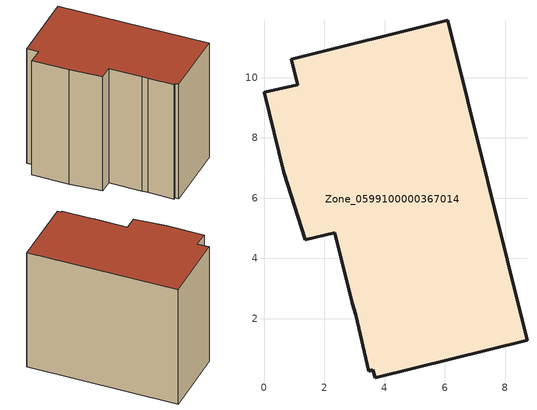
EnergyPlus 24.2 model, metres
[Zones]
Zone_0599100000367014
 floor ground (C_G): 2.92,2.51 2.34,4.86 1.37,4.62 0.66,6.86 0,9.51 1.12,9.76 0.91,10.6 6.1,11.91 8.72,1.28 3.69,0.04 3.61,0.31 3.48,0.26 3.04,2.12 z0
 wall outside (C_F): 2.34,4.86 2.92,2.51 3.04,2.12 3.48,0.26 3.61,0.31 3.69,0.04 8.72,1.28 6.1,11.91 0.91,10.6 1.12,9.76 0,9.51 0.66,6.86 1.37,4.62 2.34,4.86 z0:9.29
 roof outside (C_R): 3.61,0.31 3.69,0.04 8.72,1.28 6.1,11.91 0.91,10.6 1.12,9.76 0,9.51 0.66,6.86 1.37,4.62 2.34,4.86 2.92,2.51 3.04,2.12 3.48,0.26 z9.29
[BUILDING]
Pand.0599100000367014: North Axis=0; Terrain=City; Loads Convergence Tolerance Value=0.04; Temperature Convergence Tolerance Value=0.4; Solar Distribution=FullExterior; Maximum Number of Warmup Days=25; Minimum Number of Warmup Days=1
[Site:Location]
Rotterdam.The.Hague.AP_ZH_NLD Design_Conditions: Latitude=51.96; Longitude=4.45; Time Zone=1; Elevation=-4.5
[SITE:GROUNDTEMPERATURE:BUILDINGSURFACE]
18, 18, 18, 18, 18, 18, 18, 18, 18, 18, 18, 18
[MATERIAL] Thermal Absorptance=0.9; Solar Absorptance=0.7; Visible Absorptance=0.7
Name | Roughness | Thickness | Conductivity | Density | Specific Heat
G.TC.1992-2005 | MediumSmooth | 0.15 | 0.06 | 540 | 1210
F.TC.1992-2005 | Rough | 0.3 | 0.12 | 1920 | 840
R.TC.1992-2005 | MediumRough | 0.2 | 0.08 | 1500 | 1000
[CONSTRUCTION]
C_G: G.TC.1992-2005
C_F: F.TC.1992-2005
C_R: R.TC.1992-2005
[ZONE]
Zone_0599100000367014: Type=1; Multiplier=1; Ceiling Height=Autocalculate; Volume=Autocalculate; Floor Area=autocalculate; Part of Total Floor Area=Yes
[ZONEINFILTRATION:DESIGNFLOWRATE]
Infil_Zone_0599100000367014: Zone or ZoneList or Space or SpaceList=Zone_0599100000367014; Schedule=AlwaysOn; Design Flow Rate Calculation Method=Flow/Area; Flow Rate per Floor Area=0.0015; Constant Term Coefficient=1; Temperature Term Coefficient=0; Velocity Term Coefficient=0; Velocity Squared Term Coefficient=0
[HVACTEMPLATE:ZONE:IDEALLOADSAIRSYSTEM]
Zone_0599100000367014: Maximum Heating Supply Air Temperature=50; Minimum Cooling Supply Air Temperature=13; Maximum Heating Supply Air Humidity Ratio=0.0156; Minimum Cooling Supply Air Humidity Ratio=0.0077; Heating Limit=NoLimit; Cooling Limit=NoLimit; Dehumidification Control Type=ConstantSensibleHeatRatio; Cooling Sensible Heat Ratio=0.7; Dehumidification Setpoint=60; Humidification Control Type=None; Humidification Setpoint=30; Outdoor Air Method=None; Outdoor Air Flow Rate per Person=0.00944; Outdoor Air Flow Rate per Zone Floor Area=0; Outdoor Air Flow Rate per Zone=0; Demand Controlled Ventilation Type=None; Outdoor Air Economizer Type=NoEconomizer; Heat Recovery Type=None; Sensible Heat Recovery Effectiveness=0.7; Latent Heat Recovery Effectiveness=0.65
[ZONECONTROL:THERMOSTAT]
ThermostatControl_Zone_0599100000367014: Zone or ZoneList=Zone_0599100000367014; Control Type Schedule=DualSetpointControlType; Control 1=Thermostat_Zone_0599100000367014; Temperature Difference Between Cutout And Setpoint=0
[THERMOSTATSETPOINT:DUALSETPOINT]
Thermostat_Zone_0599100000367014: Heating Setpoint Temperature Schedule=HeatingSetpoint_Zone_0599100000367014; Cooling Setpoint Temperature Schedule=CoolingSetpoint_Zone_0599100000367014
[SCHEDULE:COMPACT]
HeatingSetpoint_Zone_0599100000367014: Through: 12/31, For: AllDays, Until: 24:00, 21
CoolingSetpoint_Zone_0599100000367014: Through: 12/31, For: AllDays, Until: 24:00, 24
DualSetpointControlType: Through: 12/31, For: AllDays, Until: 24:00, 4
AlwaysOn: Through: 12/31, For: AllDays, Until: 24:00, 1
